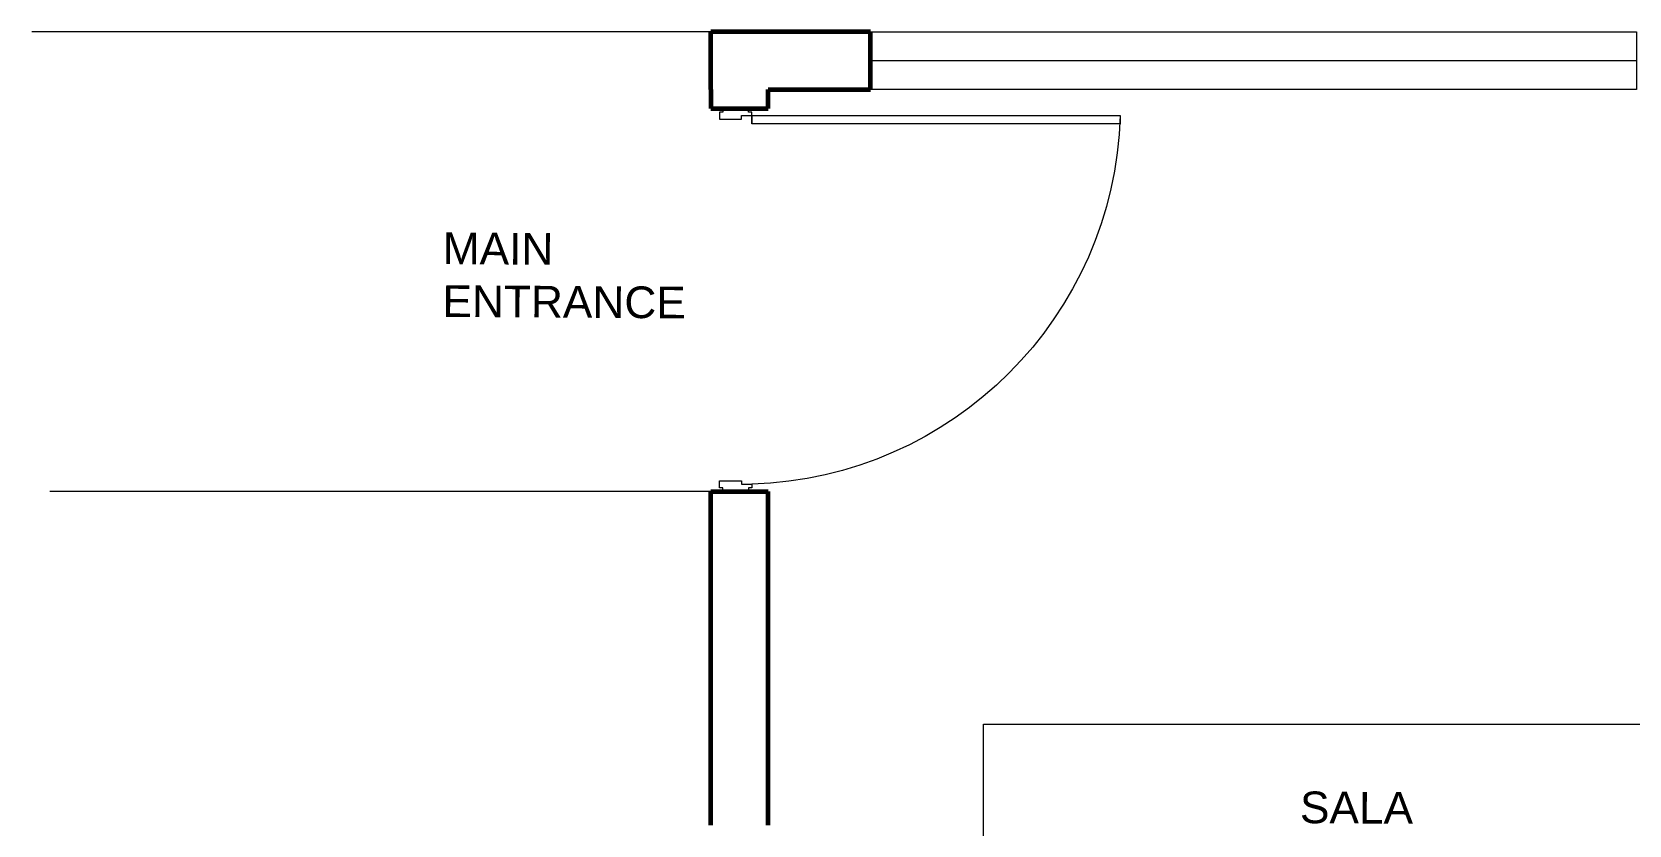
# Model space of a CAD drawing. Header units: millimetres. Extents: x 2027 to 2311, y 2171 to 2421.
# Drawn here: x 2027.2 to 2119.7, y 2327.1 to 2373 of the extents above; entities that cross this region are included whole.
import ezdxf

# ---------------------------------------------------------------- set-up
doc = ezdxf.new("R2010")
doc.units = ezdxf.units.MM
for name, color, linetype, lineweight in [('0inne_gulv', 255, 'Continuous', 13), ('A-WALL', 6, 'Continuous', 60), ('inne_gulv', 255, 'Continuous', 15), ('MOBILIARIO', 4, 'Continuous', 13)]:
    doc.layers.add(name, color=color, linetype=linetype, lineweight=lineweight)
doc.styles.get("Standard").update_dxf_attribs({"font": 'arial.ttf'})

# ---------------------------------------------------------------- blocks, each defined once
blk = doc.blocks.new('Sofa set 04 pl')
at = {"layer": 'MOBILIARIO'}
for p, q in [((210.4, 159.32), (210.4, 141.01)), ((210.4, 141.01), (123.4, 141.01))]:
    blk.add_line(p, q, dxfattribs=at)
blk = doc.blocks.new('*U21')
blk.add_lwpolyline([(33.6, 1919.6, -0.396717), (1762, 192)], format="xyb")
for points in [[(72, 192), (33.6, 192), (33.6, 1919.6), (72, 1919.6)], [(33.6, 192), (16.8, 192), (16.8, 192), (16.8, 192), (16.8, 192), (16.8, 177), (0, 177), (0, 190.9), (0, 40.9), (0, 55.9), (16.8, 55.9), (16.8, 40.9), (33.6, 40.9), (33.6, 40.9), (50, 40.9), (50, 144), (33.6, 144)], [(1795.6, 177), (1795.6, 192), (1795.6, 192), (1795.6, 40.9), (1795.6, 55.9), (1778.8, 55.9), (1778.8, 40.9), (1762, 40.9), (1762, 40.9), (1745.6, 40.9), (1745.6, 144), (1762, 144), (1762, 192), (1778.8, 192), (1778.8, 177)]]:
    blk.add_lwpolyline(points, close=True)
blk.add_lwpolyline([(33.6, 192), (72, 192)])

msp = doc.modelspace()

# ---------------------------------------------------------------- linework, layer by layer
at = {"layer": 'A-WALL'}
for p, q in [((2066.523, 2369.686), (2066.523, 2373.012)), ((2075.769, 2373.012), (2066.523, 2373.012)), ((2075.769, 2369.686), (2075.769, 2373.012)), ((2066.523, 2369.686), (2066.523, 2368.578)), ((2069.848, 2369.686), (2075.769, 2369.686)), ((2069.848, 2368.578), (2069.848, 2369.686)), ((2066.523, 2368.578), (2069.848, 2368.578)), ((2066.523, 2327.079), (2066.523, 2346.406)), ((2066.523, 2346.406), (2069.848, 2346.406)), ((2069.848, 2327.079), (2069.848, 2346.406))]:
    msp.add_line(p, q, dxfattribs=at)
at = {"layer": 'inne_gulv'}
for p, q in [((2066.523, 2373.012), (2027.225, 2373.012)), ((2075.769, 2371.349), (2120.113, 2371.349)), ((2066.523, 2346.406), (2028.259, 2346.406))]:
    msp.add_line(p, q, dxfattribs=at)
msp.add_lwpolyline([(2075.769, 2373.012), (2120.113, 2373.012), (2120.113, 2369.686), (2075.769, 2369.686)], close=True, dxfattribs=at)

# ---------------------------------------------------------------- block references
at = {"xscale": 0.6059157693152566, "yscale": 0.6059157693152566, "zscale": 0.6059157693152566, "rotation": 180}
msp.add_blockref('Sofa set 04 pl', (2209.79, 2418.354, 14.839), dxfattribs=at)
at = {"layer": '0inne_gulv', "xscale": 0.01234813854997704, "yscale": 0.01234813854997704, "zscale": 0.01234813854997704, "rotation": 270}
msp.add_blockref('*U21', (2066.523, 2368.578), dxfattribs=at)

# ---------------------------------------------------------------- texts
at = {"layer": 'inne_gulv', "attachment_point": 1, "rotation": 359.64613}
for s, insert, char_height, width in [('MAIN ENTRANCE', (2051.014, 2361.4), 1.83399, 18.50863), ('SALA', (2100.64, 2329.026), 1.834, 19.80413)]:
    msp.add_mtext(s, dxfattribs=dict(at, insert=insert, char_height=char_height, width=width))

doc.saveas('drawing.dxf')
